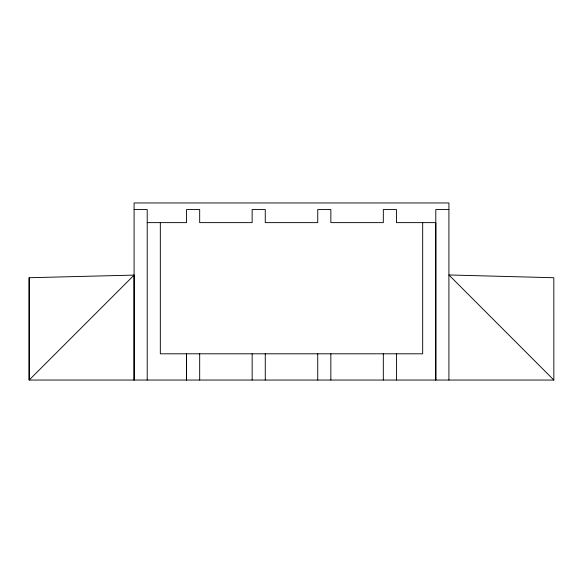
<?xml version="1.0" encoding="UTF-8"?>
<svg xmlns="http://www.w3.org/2000/svg" width="583" height="583" viewBox="0 0 583 583"><rect width="100%" height="100%" fill="white"/><g stroke="black" fill="none" stroke-linecap="round" stroke-linejoin="round"><path stroke-width="0.87" d="M448.91 380.043L448.91 202.957L134.09 202.957L134.09 380.043L134.09 275.103L29.15 277.727L29.15 380.043L553.85 380.043L553.828 277.727L448.91 274.965L553.85 380.043M147.208 380.043L147.208 209.516L134.09 209.516M134.09 275.103L29.15 380.043L29.15 277.727M448.91 209.516L435.793 209.516L435.793 380.043L435.793 222.633L396.44 222.633L396.44 209.516L383.322 209.516L383.322 222.633L330.853 222.633L330.853 209.516L317.735 209.516L317.735 222.633L265.265 222.633L265.265 209.516L252.148 209.516L252.148 222.633L199.678 222.633L199.678 209.516L186.56 209.516L186.56 222.633L147.208 222.633M422.675 222.633L422.675 353.808L160.325 353.808L160.325 222.633M396.44 353.808L396.44 380.043M383.322 353.808L383.322 380.043M330.853 353.808L330.853 380.043M317.735 353.808L317.735 380.043M265.265 353.808L265.265 380.043M252.148 353.808L252.148 380.043M199.678 353.808L199.678 380.043M186.56 353.808L186.56 380.043L186.56 353.808"/></g></svg>
